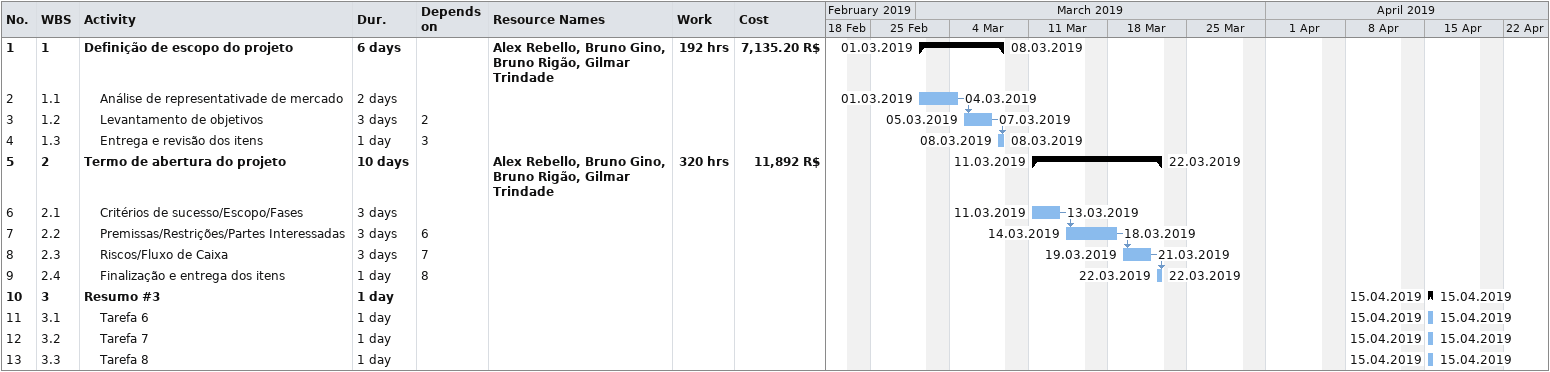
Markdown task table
| ID | WBS | Task | Duration | Start | Finish | Predecessors | Resources | Work (h) | Cost (R$) |
|---|---|---|---|---|---|---|---|---|---|
| 1 | 1 | **Definição de escopo do projeto** | 6d | 2019-03-01 | 2019-03-08 |  | Alex Rebello, Bruno Gino, Bruno Rigão, Gilmar Trindade | 192 | 7135.20 |
| 2 | 1.1 | Análise de representativade de mercado | 2d | 2019-03-01 | 2019-03-04 |  |  |  |  |
| 3 | 1.2 | Levantamento de objetivos | 3d | 2019-03-05 | 2019-03-07 | 2 |  |  |  |
| 4 | 1.3 | Entrega e revisão dos itens | 1d | 2019-03-08 | 2019-03-08 | 3 |  |  |  |
| 5 | 2 | **Termo de abertura do projeto** | 10d | 2019-03-11 | 2019-03-22 |  | Alex Rebello, Bruno Gino, Bruno Rigão, Gilmar Trindade | 320 | 11892 |
| 6 | 2.1 | Critérios de sucesso/Escopo/Fases | 3d | 2019-03-11 | 2019-03-13 |  |  |  |  |
| 7 | 2.2 | Premissas/Restrições/Partes Interessadas | 3d | 2019-03-14 | 2019-03-18 | 6 |  |  |  |
| 8 | 2.3 | Riscos/Fluxo de Caixa | 3d | 2019-03-19 | 2019-03-21 | 7 |  |  |  |
| 9 | 2.4 | Finalização e entrega dos itens | 1d | 2019-03-22 | 2019-03-22 | 8 |  |  |  |
| 10 | 3 | **Resumo #3** | 1d | 2019-04-15 | 2019-04-15 |  |  |  |  |
| 11 | 3.1 | Tarefa 6 | 1d | 2019-04-15 | 2019-04-15 |  |  |  |  |
| 12 | 3.2 | Tarefa 7 | 1d | 2019-04-15 | 2019-04-15 |  |  |  |  |
| 13 | 3.3 | Tarefa 8 | 1d | 2019-04-15 | 2019-04-15 |  |  |  |  |
